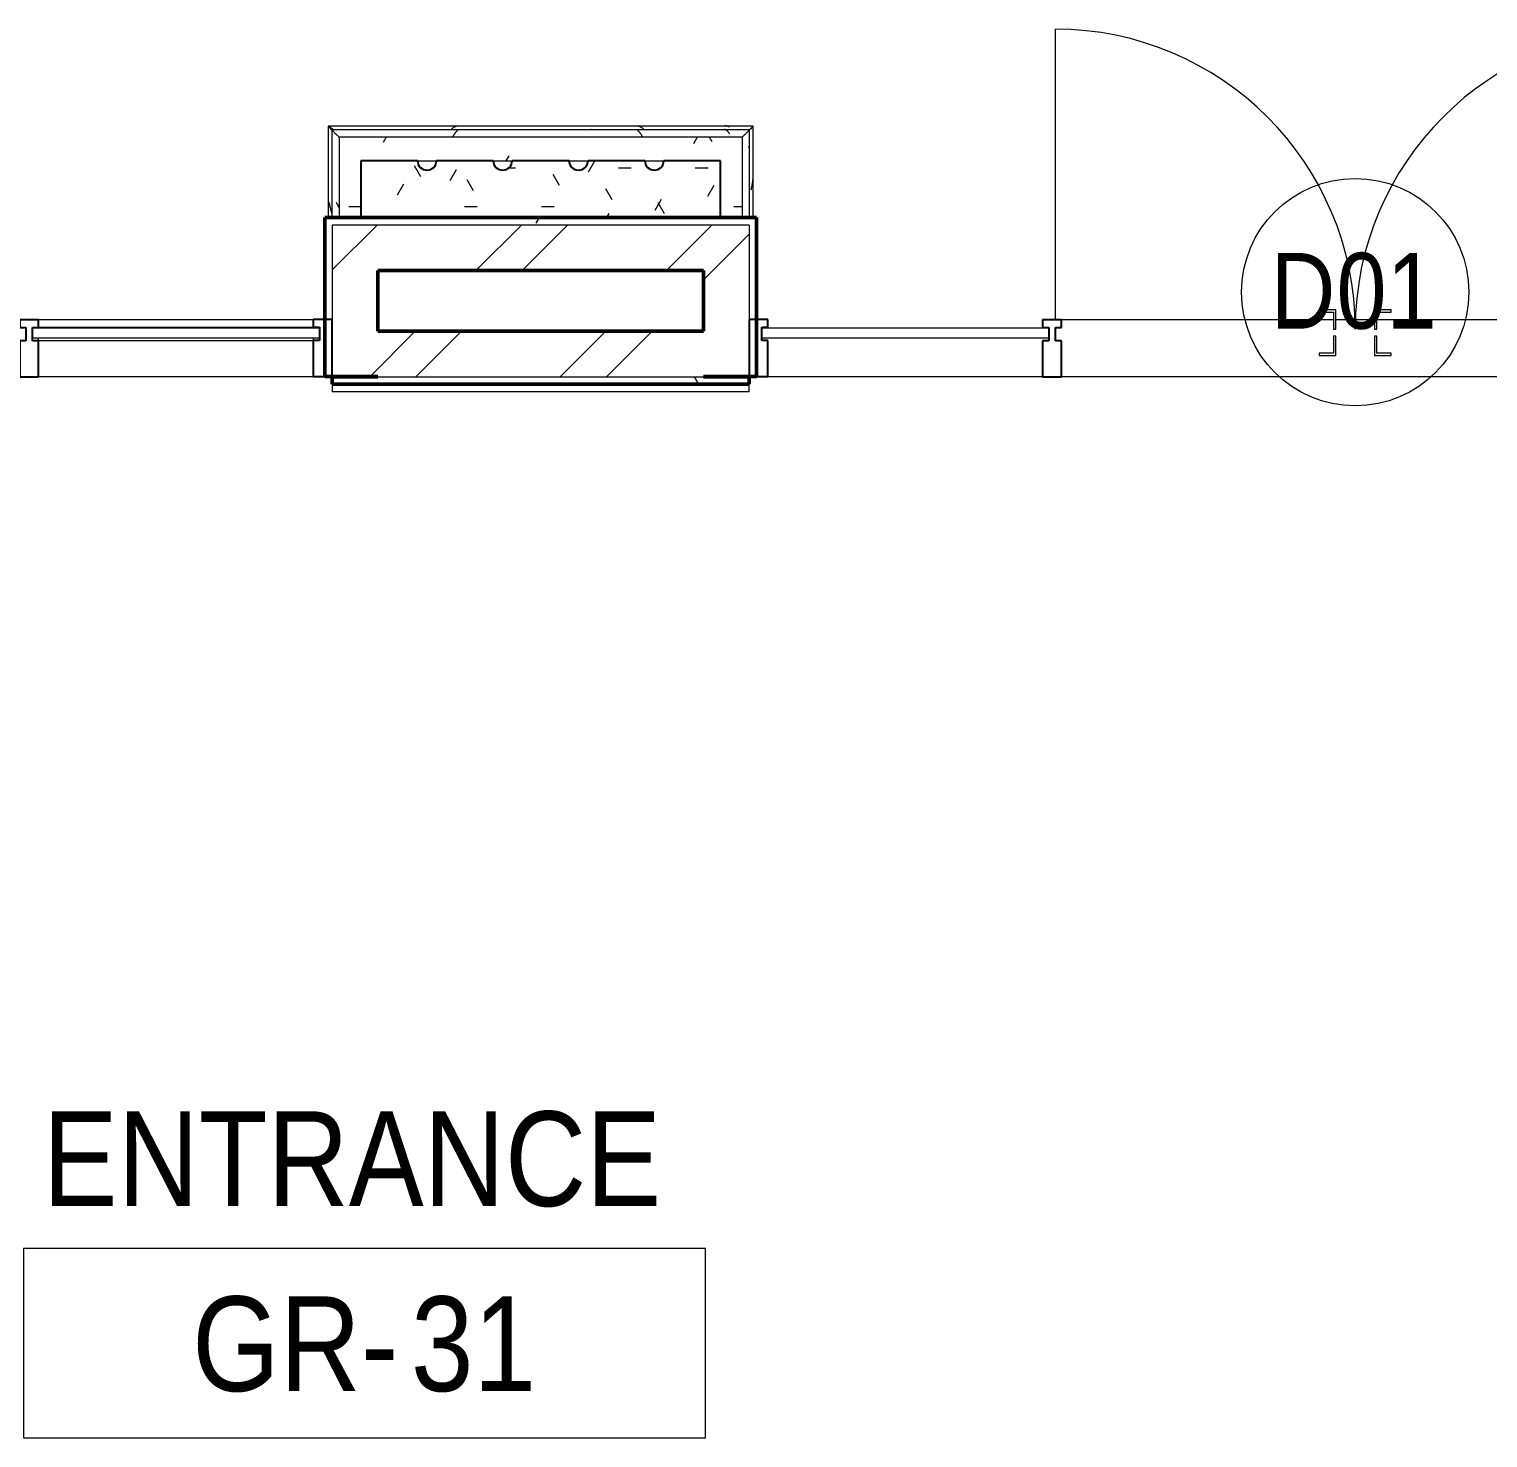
# Model space of a CAD drawing. Header units: millimetres. Extents: x -9358 to 257996, y -67499 to 9117.
# Drawn here: x 24150 to 28000, y -38099 to -34381 of the extents above; entities that cross this region are included whole.
import ezdxf
from ezdxf import colors
from ezdxf.entities.mleader import LeaderData, LeaderLine
from ezdxf.math import Vec2, Vec3

# ---------------------------------------------------------------- set-up
doc = ezdxf.new("R2010")
doc.units = ezdxf.units.MM
doc.header["$LTSCALE"] = 1000
for name, color, linetype, lineweight in [('A-DOOR', 8, 'Continuous', 9), ('A-DOR', 8, 'Continuous', 9), ('A-FLR-PAT', 8, 'Continuous', 18), ('A-LIN-30-1', 8, 'Continuous', 25), ('A-ROM-NAM', 8, 'Continuous', 9), ('A-TYP-DOR', 8, 'Continuous', 0), ('A-WAL-CLD', 8, 'Continuous', 9), ('A-WAL-CMU', 8, 'Continuous', 50), ('A-WAL-CRT-GLS', 8, 'Continuous', 9), ('A-WAL-CRT-GLS-1', 8, 'Continuous', 18), ('A-WAL-CRT-MLN', 8, 'Continuous', 9), ('A-WAL-CRT-MLN-1', 8, 'Continuous', 25), ('A-WAL-FIN', 8, 'Continuous', 9), ('A-WAL-LOW-20', 8, 'Continuous', 18), ('A-WAL-LOW-20-1', 8, 'Continuous', 50), ('A-WAL-LOW-30', 8, 'Continuous', 18), ('A-WAL-PAT-1', 8, 'Continuous', 9)]:
    doc.layers.add(name, color=color, linetype=linetype, lineweight=lineweight)
doc.layers.add('CCTVNET', color=6, linetype='Continuous')
doc.layers.add('DATANET', color=4, linetype='Continuous')
doc.styles.add('Arial_5', font='arial.ttf', dxfattribs={"width": 0.85, "height": 200})
doc.styles.add('Arial_7', font='arial.ttf', dxfattribs={"width": 0.85, "height": 200})
doc.styles.add('ELEC', font='romant.shx', dxfattribs={"width": 0.8, "oblique": 15, "height": 0.18})
pattern_1 = [(45, (0, 0), (-251.4472, 251.4472), []), (45, (0, 381), (-251.4472, 251.4472), [])]
pattern_2 = [(0, (0, 0), (812.8, 203.2), [33.528, -576.072, 33.528, -576.072, -3251.2]), (0, (0, 0), (812.8, 203.2), [-1219.2, 33.528, -1185.672, 33.528, -576.072, -1422.4]), (0, (0, 0), (812.8, 203.2), [-3048, 33.528, -372.872, 33.528, -982.472]), (120, (304.8, 101.6), (-582.3764, 602.30545), [33.528, -576.072, 33.528, -576.072, -3251.2]), (120, (304.8, 101.6), (-582.3764, 602.30545), [-1219.2, 33.528, -1185.672, 33.528, -576.072, -1422.4]), (120, (304.8, 101.6), (-582.3764, 602.30545), [-3048, 33.528, -372.872, 33.528, -982.472]), (240, (406.4, 508), (-230.4236, -805.50545), [33.528, -576.072, 33.528, -576.072, -3251.2]), (240, (406.4, 508), (-230.4236, -805.50545), [-1219.2, 33.528, -1185.672, 33.528, -576.072, -1422.4]), (240, (406.4, 508), (-230.4236, -805.50545), [-3048, 33.528, -372.872, 33.528, -982.472])]
pattern_3 = [(0, (0, 0), (406.4, 101.6), [33.528, -271.272, 33.528, -271.272, -1625.6]), (0, (0, 0), (406.4, 101.6), [-609.6, 33.528, -576.072, 33.528, -271.272, -711.2]), (0, (0, 0), (406.4, 101.6), [-1524, 33.528, -169.672, 33.528, -474.472]), (120, (152.4, 50.8), (-291.18818, 301.15272), [33.528, -271.272, 33.528, -271.272, -1625.6]), (120, (152.4, 50.8), (-291.18818, 301.15272), [-609.6, 33.528, -576.072, 33.528, -271.272, -711.2]), (120, (152.4, 50.8), (-291.18818, 301.15272), [-1524, 33.528, -169.672, 33.528, -474.472]), (240, (203.2, 254), (-115.21182, -402.75272), [33.528, -271.272, 33.528, -271.272, -1625.6]), (240, (203.2, 254), (-115.21182, -402.75272), [-609.6, 33.528, -576.072, 33.528, -271.272, -711.2]), (240, (203.2, 254), (-115.21182, -402.75272), [-1524, 33.528, -169.672, 33.528, -474.472])]

# ---------------------------------------------------------------- blocks, each defined once
blk = doc.blocks.new('Door Tag - Door Tag-41184-01-Ground Floor Plan')
at = {"layer": 'A-TYP-DOR'}
blk.add_circle((0, 0), 3, dxfattribs=at)
blk = doc.blocks.new('System Panel - Glazed-517008-01-Ground Floor Furniture Plan')
at = {"layer": 'A-WAL-CRT-GLS-1'}
for p, q in [((378.90625, -27.3), (-378.90625, -27.3)), ((-378.90625, -27.3), (-378.90625, -52.7)), ((378.90625, -52.7), (378.90625, -27.3)), ((-378.90625, -52.7), (378.90625, -52.7))]:
    blk.add_line(p, q, dxfattribs=at)
blk = doc.blocks.new('Rectangular Mullion - 50 x 150_left-424772-01-Ground Floor Furniture Plan')
at = {"layer": 'A-WAL-CRT-MLN'}
for p, q in [((24175, -34999.5), (24900, -34999.5)), ((24175, -35019.5), (24900, -35019.5)), ((24175, -35022.3), (24175, -35020)), ((24900, -35019.5), (24900, -35022.3)), ((24175, -35054.5), (24175, -35047.7)), ((24175, -35054.5), (24900, -35054.5)), ((24900, -35047.7), (24900, -35054.5)), ((24175, -35149.5), (24900, -35149.5))]:
    blk.add_line(p, q, dxfattribs=at)
blk = doc.blocks.new('Rectangular Mullion - 50 x 150_Profile_Center-517007-01-Ground Floor Furniture Plan')
at = {"layer": 'A-WAL-CRT-MLN-1'}
for p, q in [((-25, 55), (-25, 75)), ((-25, 75), (25, 75)), ((-8.6875, 55), (-25, 55)), ((-8.6875, 20), (-8.6875, 55)), ((25, 55), (8.6875, 55)), ((8.6875, 55), (8.6875, 20)), ((25, 75), (25, 55)), ((-25, -75), (-25, 20)), ((-25, 20), (-8.6875, 20)), ((8.6875, 20), (25, 20)), ((25, 20), (25, -75)), ((25, -75), (-25, -75))]:
    blk.add_line(p, q, dxfattribs=at)
blk = doc.blocks.new('Rectangular Mullion - 50 x 150_left-472151-01-Ground Floor Furniture Plan')
at = {"layer": 'A-WAL-CRT-MLN-1'}
for p, q in [((0, 75.5), (-50, 75.5)), ((-50, 75.5), (-50, 55.5)), ((-50, 55.5), (-33.5, 55.5)), ((-33.5, 55.5), (-33.5, 20.5)), ((0, -74.5), (0, 75.5)), ((-33.5, 20.5), (-50, 20.5)), ((-50, 20.5), (-50, -74.5)), ((-50, -74.5), (0, -74.5))]:
    blk.add_line(p, q, dxfattribs=at)
blk = doc.blocks.new('System Panel - Glazed-517093-01-Ground Floor Furniture Plan')
at = {"layer": 'A-WAL-CRT-GLS-1'}
for p, q in [((378.90625, 52.7), (-378.90625, 52.7)), ((-378.90625, 52.7), (-378.90625, 27.3)), ((378.90625, 27.3), (378.90625, 52.7)), ((-378.90625, 27.3), (378.90625, 27.3))]:
    blk.add_line(p, q, dxfattribs=at)
blk = doc.blocks.new('M_Door-Curtain-Wall-Double-Glass - M_Door-Curtain-Wall-Double-Glass-1600_2500-2866192-01-Ground Floor Furniture Plan')
at = {"layer": 'A-DOOR'}
for p, q in [((-791.3, 75), (-791.3, 842.1)), ((791.3, 75), (791.3, 842.1))]:
    blk.add_line(p, q, dxfattribs=at)
for centre, start, end in [((-791.3, 50.8), 0, 90), ((791.3, 50.8), 90, 180)]:
    blk.add_arc(centre, 791.3, start, end, dxfattribs=at)
at = {"layer": 'A-DOR'}
for p, q in [((-50.8, 101.6), (-95.2, 101.6)), ((-95.2, 101.6), (-95.2, 95.2)), ((-95.2, 95.2), (-57.1, 95.2)), ((-57.1, 95.2), (-57.1, 50.8)), ((-50.8, 50.8), (-50.8, 101.6)), ((50.8, 101.6), (50.8, 50.8)), ((95.3, 101.6), (50.8, 101.6)), ((57.2, 50.8), (57.2, 95.2)), ((57.2, 95.2), (95.3, 95.2)), ((95.3, 95.2), (95.3, 101.6)), ((-57.1, 50.8), (-50.8, 50.8)), ((50.8, 50.8), (57.2, 50.8)), ((-50.8, 31.7), (-57.1, 31.7)), ((-57.1, 31.7), (-57.1, -12.7)), ((-50.8, -19.1), (-50.8, 31.7)), ((57.2, 31.7), (50.8, 31.7)), ((50.8, 31.7), (50.8, -19.1)), ((57.2, -12.7), (57.2, 31.7)), ((-57.1, -12.7), (-95.2, -12.7)), ((-95.2, -12.7), (-95.2, -19.1)), ((-95.2, -19.1), (-50.8, -19.1)), ((50.8, -19.1), (95.3, -19.1)), ((95.3, -12.7), (57.2, -12.7)), ((95.3, -19.1), (95.3, -12.7))]:
    blk.add_line(p, q, dxfattribs=at)
blk = doc.blocks.new('Rectangular Mullion - 50 x 150_Profile_Center-517092-01-Ground Floor Furniture Plan')
at = {"layer": 'A-WAL-CRT-MLN-1'}
for p, q in [((-25, -20), (-25, 75)), ((-25, 75), (25, 75)), ((25, 75), (25, -20)), ((-8.6875, -20), (-25, -20)), ((-8.6875, -55), (-8.6875, -20)), ((25, -20), (8.6875, -20)), ((8.6875, -20), (8.6875, -55)), ((-25, -75), (-25, -55)), ((-25, -55), (-8.6875, -55)), ((25, -75), (-25, -75)), ((8.6875, -55), (25, -55)), ((25, -55), (25, -75))]:
    blk.add_line(p, q, dxfattribs=at)
blk = doc.blocks.new('Rectangular Mullion - 50 x 150_left-517097-01-Ground Floor Furniture Plan')
at = {"layer": 'A-WAL-CRT-MLN-1'}
for p, q in [((0, 74.5), (-50, 74.5)), ((-50, 74.5), (-50, -20.5)), ((0, -75.5), (0, 74.5)), ((-50, -20.5), (-33.5, -20.5)), ((-33.5, -20.5), (-33.5, -55.5)), ((-33.5, -55.5), (-50, -55.5)), ((-50, -55.5), (-50, -75.5)), ((-50, -75.5), (0, -75.5))]:
    blk.add_line(p, q, dxfattribs=at)
blk = doc.blocks.new('Walls 433 - Walls 304-2900252-01-Ground Floor Furniture Plan')
at = {"layer": 'A-WAL-PAT-1'}
h = blk.add_hatch(dxfattribs=at)
h.set_pattern_fill('FP_136', color=256, style=0, pattern_type=2)
h.set_pattern_definition(pattern_3)
h.paths.add_polyline_path([(25203.1, -34730), (25975, -34730), (25975, -34580), (25825, -34580), (25820.2, -34594.7), (25807.7, -34603.8), (25792.3, -34603.8), (25779.8, -34594.7), (25775, -34580), (25625, -34580), (25620.2, -34594.7), (25607.7, -34603.8), (25592.3, -34603.8), (25579.8, -34594.7), (25575, -34580), (25424.8, -34580), (25420, -34594.7), (25407.5, -34603.8), (25392, -34603.8), (25379.5, -34594.7), (25374.8, -34580), (25225, -34580), (25220.2, -34594.7), (25207.7, -34603.8), (25192.3, -34603.8), (25179.8, -34594.7), (25175, -34580), (25025, -34580), (25025, -34730)], flags=0)
at = {"layer": 'A-LIN-30-1'}
for p, q in [((25175, -34580), (25025, -34580)), ((25025, -34580), (25025, -34730)), ((25374.8, -34580), (25225, -34580)), ((25575, -34580), (25424.8, -34580)), ((25775, -34580), (25625, -34580)), ((25975, -34580), (25825, -34580)), ((25975, -34730), (25975, -34580)), ((25025, -34730), (25975, -34730))]:
    blk.add_line(p, q, dxfattribs=at)
for centre, end in [((25200, -34580), 360), ((25399.8, -34580), 360), ((25600, -34580), 360), ((25800, -34580), 0)]:
    blk.add_arc(centre, 25, 180, end, dxfattribs=at)
at = {"layer": 'A-WAL-FIN'}
for p, q in [((25175, -34580), (25200, -34580)), ((25200, -34580), (25225, -34580)), ((25374.8, -34580), (25399.8, -34580)), ((25399.8, -34580), (25424.8, -34580)), ((25575, -34580), (25600, -34580)), ((25600, -34580), (25625, -34580)), ((25775, -34580), (25800, -34580)), ((25800, -34580), (25825, -34580))]:
    blk.add_line(p, q, dxfattribs=at)
blk = doc.blocks.new('FP_554-01-Ground Floor Furniture Plan')
at = {"layer": 'A-WAL-LOW-20'}
blk.add_line((26051.4, -34730), (26051.4, -34498.6), dxfattribs=at)
at = {"layer": 'A-WAL-PAT-1'}
blk.add_line((26052.1, -34544), (26047.7, -34544), dxfattribs=at)
blk = doc.blocks.new('FP_555-01-Ground Floor Furniture Plan')
at = {"layer": 'A-WAL-LOW-20'}
blk.add_line((26061.1, -34730), (26061.1, -34488.9), dxfattribs=at)
at = {"layer": 'A-WAL-PAT-1'}
for p, q in [((26056.9, -34651.6), (26057.5, -34649)), ((26057.5, -34649), (26058, -34646.4)), ((26058, -34646.4), (26058.4, -34643.7)), ((26058.4, -34643.7), (26058.9, -34641.1)), ((26058.9, -34641.1), (26059.3, -34638.4)), ((26059.3, -34638.4), (26059.7, -34635.8)), ((26059.7, -34635.8), (26060.1, -34633.2)), ((26060.1, -34633.2), (26060.4, -34630.5)), ((26060.4, -34630.5), (26060.7, -34627.9)), ((26055.8, -34656.9), (26056.4, -34654.3)), ((26056.4, -34654.3), (26056.9, -34651.6))]:
    blk.add_line(p, q, dxfattribs=at)
blk = doc.blocks.new('FP_556-01-Ground Floor Furniture Plan')
at = {"layer": 'A-WAL-LOW-20'}
blk.add_line((26051.4, -34498.6), (24948.6, -34498.6), dxfattribs=at)
at = {"layer": 'A-WAL-PAT-1'}
for p, q in [((25267.7, -34517.1), (25267.2, -34518)), ((25268.2, -34516.3), (25267.7, -34517.1)), ((25268.7, -34515.4), (25268.2, -34516.3)), ((25269.2, -34514.5), (25268.7, -34515.4)), ((25269.7, -34513.7), (25269.2, -34514.5)), ((25270.3, -34512.8), (25269.7, -34513.7)), ((25270.8, -34512), (25270.3, -34512.8)), ((25271.3, -34511.2), (25270.8, -34512)), ((25271.8, -34510.4), (25271.3, -34511.2)), ((25272.3, -34509.6), (25271.8, -34510.4)), ((25272.8, -34508.8), (25272.3, -34509.6)), ((25273.3, -34508.1), (25272.8, -34508.8)), ((25273.9, -34507.4), (25273.3, -34508.1)), ((25274.4, -34506.7), (25273.9, -34507.4)), ((25274.9, -34506), (25274.4, -34506.7)), ((25275.4, -34505.3), (25274.9, -34506)), ((25275.9, -34504.7), (25275.4, -34505.3)), ((25276.4, -34504.1), (25275.9, -34504.7)), ((25277, -34503.5), (25276.4, -34504.1)), ((25277.5, -34502.9), (25277, -34503.5)), ((25278, -34502.4), (25277.5, -34502.9)), ((25278.5, -34501.8), (25278, -34502.4)), ((25279, -34501.3), (25278.5, -34501.8)), ((25279.5, -34500.9), (25279, -34501.3)), ((25280, -34500.5), (25279.5, -34500.9)), ((25280.6, -34500), (25280, -34500.5)), ((25281.1, -34499.7), (25280.6, -34500)), ((25633, -34497.5), (25632.5, -34497.5)), ((25755.6, -34499.6), (25755, -34499.2)), ((25756.1, -34499.9), (25755.6, -34499.6)), ((25756.6, -34500.3), (25756.1, -34499.9)), ((25757.1, -34500.8), (25756.6, -34500.3)), ((25757.6, -34501.2), (25757.1, -34500.8)), ((25758.2, -34501.7), (25757.6, -34501.2)), ((25758.7, -34502.2), (25758.2, -34501.7)), ((25759.2, -34502.8), (25758.7, -34502.2)), ((25759.7, -34503.3), (25759.2, -34502.8)), ((25760.3, -34503.9), (25759.7, -34503.3)), ((25760.8, -34504.6), (25760.3, -34503.9)), ((25761.3, -34505.2), (25760.8, -34504.6)), ((25761.8, -34505.9), (25761.3, -34505.2)), ((25762.3, -34506.6), (25761.8, -34505.9)), ((25762.9, -34507.3), (25762.3, -34506.6)), ((25763.4, -34508), (25762.9, -34507.3)), ((25763.9, -34508.7), (25763.4, -34508)), ((25764.4, -34509.5), (25763.9, -34508.7)), ((25764.9, -34510.3), (25764.4, -34509.5)), ((25765.5, -34511.1), (25764.9, -34510.3)), ((25766, -34511.9), (25765.5, -34511.1)), ((25766.5, -34512.8), (25766, -34511.9)), ((25767, -34513.6), (25766.5, -34512.8)), ((25767.5, -34514.5), (25767, -34513.6)), ((25768.1, -34515.4), (25767.5, -34514.5)), ((25768.6, -34516.2), (25768.1, -34515.4)), ((25769.1, -34517.1), (25768.6, -34516.2)), ((25769.6, -34518), (25769.1, -34517.1)), ((25985, -34497.5), (25984.4, -34497.5)), ((25985.5, -34497.6), (25985, -34497.5)), ((25986, -34497.7), (25985.5, -34497.6)), ((25986.5, -34497.8), (25986, -34497.7)), ((25987.1, -34497.9), (25986.5, -34497.8)), ((25987.6, -34498.1), (25987.1, -34497.9)), ((25988.1, -34498.4), (25987.6, -34498.1)), ((25988.6, -34498.6), (25988.1, -34498.4)), ((25989.2, -34498.9), (25988.6, -34498.6)), ((25989.7, -34499.2), (25989.2, -34498.9)), ((25990.2, -34499.6), (25989.7, -34499.2)), ((25990.7, -34499.9), (25990.2, -34499.6)), ((25991.3, -34500.3), (25990.7, -34499.9)), ((25991.8, -34500.8), (25991.3, -34500.3)), ((25992.3, -34501.2), (25991.8, -34500.8)), ((25992.8, -34501.7), (25992.3, -34501.2)), ((25993.3, -34502.3), (25992.8, -34501.7)), ((25993.9, -34502.8), (25993.3, -34502.3)), ((25994.4, -34503.4), (25993.9, -34502.8)), ((25994.9, -34504), (25994.4, -34503.4)), ((25995.4, -34504.6), (25994.9, -34504)), ((25996, -34505.3), (25995.4, -34504.6)), ((25996.5, -34505.9), (25996, -34505.3)), ((25997, -34506.6), (25996.5, -34505.9)), ((25997.5, -34507.3), (25997, -34506.6)), ((25998.1, -34508.1), (25997.5, -34507.3)), ((25998.6, -34508.8), (25998.1, -34508.1))]:
    blk.add_line(p, q, dxfattribs=at)
blk = doc.blocks.new('FP_557-01-Ground Floor Furniture Plan')
at = {"layer": 'A-WAL-LOW-20'}
blk.add_line((26061.1, -34488.9), (24938.9, -34488.9), dxfattribs=at)
at = {"layer": 'A-WAL-PAT-1'}
for p, q in [((24944, -34491.9), (24942.6, -34491.1)), ((24945.5, -34492.7), (24944, -34491.9)), ((24946.9, -34493.6), (24945.5, -34492.7)), ((24948.4, -34494.6), (24946.9, -34493.6)), ((24949.8, -34495.6), (24948.4, -34494.6)), ((24951.3, -34496.8), (24949.8, -34495.6)), ((25265.8, -34495.6), (25264.3, -34496.8)), ((25267.4, -34494.5), (25265.8, -34495.6)), ((25268.9, -34493.5), (25267.4, -34494.5)), ((25270.4, -34492.5), (25268.9, -34493.5)), ((25271.9, -34491.6), (25270.4, -34492.5)), ((25273.5, -34490.9), (25271.9, -34491.6)), ((25275, -34490.2), (25273.5, -34490.9)), ((25276.5, -34489.6), (25275, -34490.2)), ((25278, -34489.1), (25276.5, -34489.6)), ((25279.5, -34488.6), (25278, -34489.1)), ((25281.1, -34488.3), (25279.5, -34488.6)), ((25756.6, -34488.5), (25755, -34488.1)), ((25758.1, -34488.9), (25756.6, -34488.5)), ((25759.6, -34489.3), (25758.1, -34488.9)), ((25761.1, -34489.9), (25759.6, -34489.3)), ((25762.7, -34490.6), (25761.1, -34489.9)), ((25764.2, -34491.3), (25762.7, -34490.6)), ((25765.7, -34492.1), (25764.2, -34491.3)), ((25767.2, -34493), (25765.7, -34492.1)), ((25768.8, -34494), (25767.2, -34493)), ((25770.3, -34495.1), (25768.8, -34494)), ((25771.8, -34496.2), (25770.3, -34495.1)), ((25987.9, -34487.9), (25986.4, -34487.8)), ((25989.4, -34488.1), (25987.9, -34487.9)), ((25991, -34488.4), (25989.4, -34488.1)), ((25992.5, -34488.8), (25991, -34488.4)), ((25994, -34489.3), (25992.5, -34488.8)), ((25995.5, -34489.8), (25994, -34489.3)), ((25997.1, -34490.4), (25995.5, -34489.8)), ((25998.6, -34491.2), (25997.1, -34490.4)), ((24952.7, -34498), (24951.3, -34496.8))]:
    blk.add_line(p, q, dxfattribs=at)
blk = doc.blocks.new('FP_558-01-Ground Floor Furniture Plan')
at = {"layer": 'A-WAL-LOW-20'}
blk.add_line((24948.6, -34498.6), (24948.6, -34730), dxfattribs=at)
at = {"layer": 'A-WAL-PAT-1'}
for p, q in [((24960.5, -34690.5), (24961, -34691.4)), ((24961, -34691.4), (24961.5, -34692.3)), ((24961.5, -34692.3), (24961.9, -34693.2)), ((24961.9, -34693.2), (24962.4, -34694.1)), ((24962.4, -34694.1), (24962.9, -34695)), ((24962.9, -34695), (24963.4, -34695.9)), ((24963.4, -34695.9), (24963.9, -34696.8)), ((24963.9, -34696.8), (24964.4, -34697.7)), ((24964.4, -34697.7), (24964.9, -34698.6)), ((24964.9, -34698.6), (24965.4, -34699.6)), ((24965.4, -34699.6), (24965.9, -34700.5)), ((24965.9, -34700.5), (24966.5, -34701.4)), ((24966.5, -34701.4), (24967, -34702.3)), ((24967, -34702.3), (24967.5, -34703.2)), ((24967.5, -34703.2), (24968, -34704.1))]:
    blk.add_line(p, q, dxfattribs=at)
blk = doc.blocks.new('FP_559-01-Ground Floor Furniture Plan')
at = {"layer": 'A-WAL-LOW-20'}
blk.add_line((24938.9, -34488.9), (24938.9, -34730), dxfattribs=at)
at = {"layer": 'A-WAL-PAT-1'}
for p, q in [((24941.6, -34690.5), (24942.1, -34693.1)), ((24942.1, -34693.1), (24942.6, -34695.7)), ((24942.6, -34695.7), (24943.1, -34698.4)), ((24943.1, -34698.4), (24943.7, -34701)), ((24943.7, -34701), (24944.3, -34703.7)), ((24944.3, -34703.7), (24944.9, -34706.3)), ((24944.9, -34706.3), (24945.5, -34708.9)), ((24945.5, -34708.9), (24946.2, -34711.6)), ((24946.2, -34711.6), (24946.9, -34714.2)), ((24946.9, -34714.2), (24947.6, -34716.9)), ((24947.6, -34716.9), (24948.4, -34719.5))]:
    blk.add_line(p, q, dxfattribs=at)
blk = doc.blocks.new('Walls 434 - Walls 78-2900366-01-Ground Floor Furniture Plan')
at = {"layer": 'A-WAL-PAT-1'}
h = blk.add_hatch(dxfattribs=at)
h.set_pattern_fill('FP_136', color=256, style=0, pattern_type=2)
h.set_pattern_definition(pattern_3)
h.paths.add_polyline_path([(25200, -34580), (25204, -34582), (25204, -34581.1), (25201.5, -34580.4)], flags=0)
h.paths.add_polyline_path([(25399.8, -34580), (25403.7, -34582), (25403.7, -34581.1), (25401.3, -34580.4)], flags=0)
h.paths.add_polyline_path([(25600, -34580), (25604, -34582), (25604, -34581.1), (25601.5, -34580.4)], flags=0)
h.paths.add_polyline_path([(25800, -34580), (25804, -34582), (25804, -34581.1), (25801.5, -34580.4)], flags=0)
h.paths.add_polyline_path([(25975, -34730), (26031.7, -34730), (26031.7, -34518.3), (24968.3, -34518.3), (24968.3, -34730), (25025, -34730), (25025, -34580), (25175, -34580), (25175.6, -34580), (25224.2, -34580), (25225, -34580), (25374.8, -34580), (25375.4, -34580), (25423.9, -34580), (25424.8, -34580), (25575, -34580), (25575.6, -34580), (25624.2, -34580), (25625, -34580), (25775, -34580), (25775.6, -34580), (25824.4, -34580.2), (25825, -34580), (25975, -34580), (25975, -34684)], flags=0)
at = {"layer": 'A-WAL-LOW-20'}
for p, q in [((26031.7, -34518.3), (24968.3, -34518.3)), ((24968.3, -34518.3), (24968.3, -34730)), ((26031.7, -34518.3), (26031.7, -34730))]:
    blk.add_line(p, q, dxfattribs=at)
for points, knots in [([(24938.9, -34488.9), (24938.9, -34488.9), (24939.3, -34489.3), (24942.2, -34492.2), (24946.1, -34496.1), (24948, -34498)], [0.1701475, 0.1701475, 0.1701475, 0.1701475, 0.25, 0.5, 0.6488772, 0.6488772, 0.6488772, 0.6488772]), ([(26061.1, -34488.9), (26061.1, -34488.9), (26060.7, -34489.3), (26057.8, -34492.2), (26053.9, -34496.1), (26052, -34498)], [0.1701475, 0.1701475, 0.1701475, 0.1701475, 0.25, 0.5, 0.6488772, 0.6488772, 0.6488772, 0.6488772]), ([(24948.6, -34498.6), (24948.6, -34498.6), (24948.8, -34498.8), (24949.7, -34499.7), (24951.4, -34501.4), (24953, -34503), (24954.9, -34504.9), (24957.1, -34507.1), (24959.6, -34509.6), (24963.3, -34513.3), (24966.2, -34516.3), (24968.3, -34518.3)], [0.4599876, 0.4599876, 0.4599876, 0.4599876, 0.5, 0.6, 0.65, 0.7, 0.75, 0.8, 0.85, 0.9, 1, 1, 1, 1]), ([(26051.4, -34498.6), (26051.4, -34498.6), (26051.2, -34498.8), (26050.3, -34499.7), (26048.6, -34501.4), (26047, -34503), (26045.1, -34504.9), (26042.9, -34507.1), (26040.4, -34509.6), (26036.7, -34513.3), (26033.7, -34516.2), (26031.7, -34518.3)], [0.4599876, 0.4599876, 0.4599876, 0.4599876, 0.5, 0.6, 0.65, 0.7, 0.75, 0.8, 0.85, 0.9, 1, 1, 1, 1])]:
    blk.add_open_spline(points, degree=3, knots=knots, dxfattribs=at)
for name in ['FP_557-01-Ground Floor Furniture Plan', 'FP_559-01-Ground Floor Furniture Plan', 'FP_555-01-Ground Floor Furniture Plan', 'FP_556-01-Ground Floor Furniture Plan', 'FP_558-01-Ground Floor Furniture Plan', 'FP_554-01-Ground Floor Furniture Plan']:
    blk.add_blockref(name, (0, 0), dxfattribs=at)
blk = doc.blocks.new('M_Room Tag_Small - M_Room Tag_Small-919701-01-Ground Floor Furniture Plan')
at = {"layer": 'A-ROM-NAM'}
for p, q in [((9, 2.5), (-9, 2.5)), ((-9, 2.5), (-9, -2.5)), ((9, -2.5), (9, 2.5)), ((-9, -2.5), (9, -2.5))]:
    blk.add_line(p, q, dxfattribs=at)
blk = doc.blocks.new('G')
at = {"layer": 'A-WAL-PAT-1'}
h = blk.add_hatch(dxfattribs=at)
h.set_pattern_fill('FP_2', color=256, style=0, pattern_type=2)
h.set_pattern_definition(pattern_2)
h.paths.add_polyline_path([(26050, -34750), (26050, -34730), (24950, -34730), (24950, -34750), (25930, -34750)], flags=0)
h = blk.add_hatch(dxfattribs=at)
h.set_pattern_fill('FP_1', color=256, style=0, pattern_type=2)
h.set_pattern_definition(pattern_1)
h.paths.add_polyline_path([(24950, -35030), (25070, -35030), (25070, -34750), (24950, -34750)], flags=0)
h = blk.add_hatch(dxfattribs=at)
h.set_pattern_fill('FP_1', color=256, style=0, pattern_type=2)
h.set_pattern_definition(pattern_1)
h.paths.add_polyline_path([(25070, -34870), (25930, -34870), (25930, -34750), (25070, -34750)], flags=0)
h = blk.add_hatch(dxfattribs=at)
h.set_pattern_fill('FP_1', color=256, style=0, pattern_type=2)
h.set_pattern_definition(pattern_1)
h.paths.add_polyline_path([(26050, -35030), (26050, -34750), (25930, -34750), (25930, -35030)], flags=0)
h = blk.add_hatch(dxfattribs=at)
h.set_pattern_fill('FP_1', color=256, style=0, pattern_type=2)
h.set_pattern_definition(pattern_1)
h.paths.add_polyline_path([(25070, -35150), (26050, -35149.5), (26050, -35030), (24950, -35030), (24950, -35149.5), (25070, -35149.5)], flags=0)
h = blk.add_hatch(dxfattribs=at)
h.set_pattern_fill('FP_2', color=256, style=0, pattern_type=2)
h.set_pattern_definition(pattern_2)
h.paths.add_polyline_path([(31040, -35170), (31060, -35170), (31060, -35150), (29250, -35150), (29250, -35170), (30610.2, -35170)], flags=0)
h.paths.add_polyline_path([(26050, -35170), (26050, -35150), (24950, -35150), (24950, -35170), (25694.6, -35170)], flags=0)
h.paths.add_polyline_path([(21750, -35170), (21750, -35150), (19940, -35150), (19940, -35170), (20779, -35170)], flags=0)
at = {"layer": 'A-FLR-PAT'}
for p, q in [((23407.1, -34999.5), (24175, -34999.5)), ((26825, -34999.5), (27592.9, -34999.5)), ((27599.2, -34999.5), (27700.8, -34999.5)), ((27707.2, -34999.5), (28475, -34999.5)), ((24950, -35150), (24175, -35150)), ((26825, -35150), (26050, -35150)), ((28425, -35150), (26875, -35150))]:
    blk.add_line(p, q, dxfattribs=at)
at = {"layer": 'A-WAL-CLD'}
for p, q in [((26050, -34750), (24950, -34750)), ((24950, -34750), (24950, -35149.5)), ((26050, -34750), (26050, -35149.5)), ((25070, -35150), (25930, -35150))]:
    blk.add_line(p, q, dxfattribs=at)
at = {"layer": 'A-WAL-CMU'}
for p, q in [((26070, -34730), (24930, -34730)), ((24930, -34730), (24930, -35149.5)), ((26070, -35149.5), (26070, -34730)), ((25070, -34870), (25930, -34870)), ((25070, -35030), (25070, -34870)), ((25930, -34870), (25930, -35030)), ((25930, -35030), (25070, -35030)), ((24930, -35149.5), (25070, -35149.5)), ((25070, -35150), (24950, -35150)), ((24950, -35150), (24950, -35170)), ((25070, -35149.5), (25070, -35150)), ((25930, -35150), (25930, -35149.5)), ((25930, -35149.5), (26070, -35149.5)), ((26050, -35150), (25930, -35150)), ((26050, -35170), (26050, -35150)), ((24950, -35170), (26050, -35170))]:
    blk.add_line(p, q, dxfattribs=at)
at = {"layer": 'A-WAL-LOW-30'}
for p, q in [((24950, -35170), (24950, -35190)), ((26050, -35190), (26050, -35170)), ((26050, -35190), (24950, -35190))]:
    blk.add_line(p, q, dxfattribs=at)
at = {"layer": 'A-DOR'}
blk.add_blockref('M_Door-Curtain-Wall-Double-Glass - M_Door-Curtain-Wall-Double-Glass-1600_2500-2866192-01-Ground Floor Furniture Plan', (27650, -35075), dxfattribs=at)
at = {"layer": 'A-ROM-NAM', "xscale": 99.99999999999991, "yscale": 99.99999999999991, "zscale": 99.99999999999991}
blk.add_blockref('M_Room Tag_Small - M_Room Tag_Small-919701-01-Ground Floor Furniture Plan', (25035, -37700.6), dxfattribs=at)
at = {"layer": 'A-WAL-CRT-GLS', "rotation": 180}
blk.add_blockref('System Panel - Glazed-517008-01-Ground Floor Furniture Plan', (24537.6, -35075), dxfattribs=at)
at = {"layer": 'A-WAL-CRT-GLS'}
blk.add_blockref('System Panel - Glazed-517093-01-Ground Floor Furniture Plan', (26462.4, -35075), dxfattribs=at)
at = {"layer": 'A-WAL-CRT-MLN', "extrusion": (0, 0, -1)}
blk.add_blockref('Rectangular Mullion - 50 x 150_Profile_Center-517007-01-Ground Floor Furniture Plan', (-24150, -35075), dxfattribs=at)
at = {"layer": 'A-WAL-CRT-MLN'}
for name, p in [('Rectangular Mullion - 50 x 150_left-424772-01-Ground Floor Furniture Plan', (0, 0)), ('Rectangular Mullion - 50 x 150_left-472151-01-Ground Floor Furniture Plan', (24950, -35075))]:
    blk.add_blockref(name, p, dxfattribs=at)
at = {"layer": 'A-WAL-CRT-MLN', "rotation": 180}
blk.add_blockref('Rectangular Mullion - 50 x 150_left-517097-01-Ground Floor Furniture Plan', (26050, -35075), dxfattribs=at)
at = {"layer": 'A-WAL-CRT-MLN', "extrusion": (0, 0, -1), "rotation": 180}
blk.add_blockref('Rectangular Mullion - 50 x 150_Profile_Center-517092-01-Ground Floor Furniture Plan', (-26850, -35075), dxfattribs=at)
at = {"layer": 'A-WAL-LOW-20'}
blk.add_blockref('Walls 434 - Walls 78-2900366-01-Ground Floor Furniture Plan', (0, 0), dxfattribs=at)
at = {"layer": 'A-WAL-LOW-20-1'}
blk.add_blockref('Walls 433 - Walls 304-2900252-01-Ground Floor Furniture Plan', (0, 0), dxfattribs=at)
at = {"layer": 'A-ROM-NAM', "char_height": 250, "attachment_point": 1, "style": 'Arial_5'}
for s, insert, width in [('ENTRANCE', (24185.5, -37089), 2092.404), ('GR-', (24580.2, -37577.4), 699.873), ('31', (25157.6, -37577.4), 418.481)]:
    blk.add_mtext(s, dxfattribs=dict(at, insert=insert, width=width))

msp = doc.modelspace()

# ---------------------------------------------------------------- block references
msp.add_blockref('G', (0, -148.1))

# ---------------------------------------------------------------- next in the draw order: block references
at = {"layer": 'A-TYP-DOR', "xscale": 99.99999999999991, "yscale": 99.99999999999991, "zscale": 99.99999999999991}
msp.add_blockref('Door Tag - Door Tag-41184-01-Ground Floor Plan', (27650, -35075), dxfattribs=at)

# ---------------------------------------------------------------- next in the draw order: texts
at = {"layer": 'A-TYP-DOR', "char_height": 200, "attachment_point": 1, "style": 'Arial_7'}
for s, insert, width in [('D', (27426.3, -34971.4), 211.245), ('01', (27600.6, -34971.4), 327.088)]:
    msp.add_mtext(s, dxfattribs=dict(at, insert=insert, width=width))

# ---------------------------------------------------------------- next in the draw order: leaders
at = {"layer": 'CCTVNET', "color": 3}
ml = msp.add_multileader_mtext('Standard', dxfattribs=at)
ml.set_content('{\\C6;CABLE TRUNK (200X100X150mm) FOR CCTV & ACCESS CONTROL}', color=2, style='ELEC')
ml.set_leader_properties(color=6)
ml.build(insert=Vec2(0, 0))
ml.multileader.update_dxf_attribs({"text_left_attachment_type": 6, "text_right_attachment_type": 6, "dogleg_length": 1703.1, "arrow_head_size": 151.4})
ctx = ml.context
ctx.base_point, ctx.char_height, ctx.arrow_head_size, ctx.landing_gap_size, ctx.plane_origin = Vec3(10418.6, -35141.1), 227.107, 151.4, 22.7, Vec3(-2585.3, -72483)
ctx.left_attachment, ctx.right_attachment = 6, 6
notes = []
notes.append((ctx, [(0, (1, 1, 0), (10241, -35141.1), (1, 0), 177.6, [(0, [(8710.3, -34716.6)], 0, [])])]))
ctx.mtext.insert, ctx.mtext.width, ctx.mtext.line_spacing_factor, ctx.mtext.flow_direction = Vec3(10441.3, -34838.3), 213786.42, 2, 5
at = {"layer": 'DATANET', "color": 3}
ml = msp.add_multileader_mtext('Standard', dxfattribs=at)
ml.set_content('{\\C4;CABLE TRUNK (300X100X150mm) FOR DATA & AV}', color=2, style='ELEC')
ml.set_leader_properties(color=4)
ml.build(insert=Vec2(0, 0))
ml.multileader.update_dxf_attribs({"text_left_attachment_type": 6, "text_right_attachment_type": 6, "dogleg_length": 1703.1, "arrow_head_size": 151.4})
ctx = ml.context
ctx.base_point, ctx.char_height, ctx.arrow_head_size, ctx.landing_gap_size, ctx.plane_origin = Vec3(9708.1, -36774.1), 227.107, 151.4, 22.7, Vec3(-2939.1, -73042.5)
ctx.left_attachment, ctx.right_attachment = 6, 6
notes.append((ctx, [(0, (1, 1, 0), (9530.6, -36774.1), (1, 0), 177.6, [(0, [(8512.9, -37285.1)], 0, [])])]))
ctx.mtext.insert, ctx.mtext.width, ctx.mtext.line_spacing_factor, ctx.mtext.flow_direction = Vec3(9730.9, -36471.3), 213786.42, 2, 5
for ctx, leaders in notes:
    for number, flags, end, landing, length, lines in leaders:
        leader = LeaderData()
        leader.index, (leader.has_last_leader_line, leader.has_dogleg_vector, leader.attachment_direction) = number, flags
        leader.last_leader_point, leader.dogleg_vector, leader.dogleg_length = Vec3(end), Vec3(landing), length
        for number, points, colour, breaks in lines:
            line = LeaderLine()
            line.index, line.vertices, line.color, line.breaks = number, Vec3.list(points), colors.encode_raw_color(colour), breaks
            leader.lines.append(line)
        ctx.leaders.append(leader)

doc.saveas('drawing.dxf')
